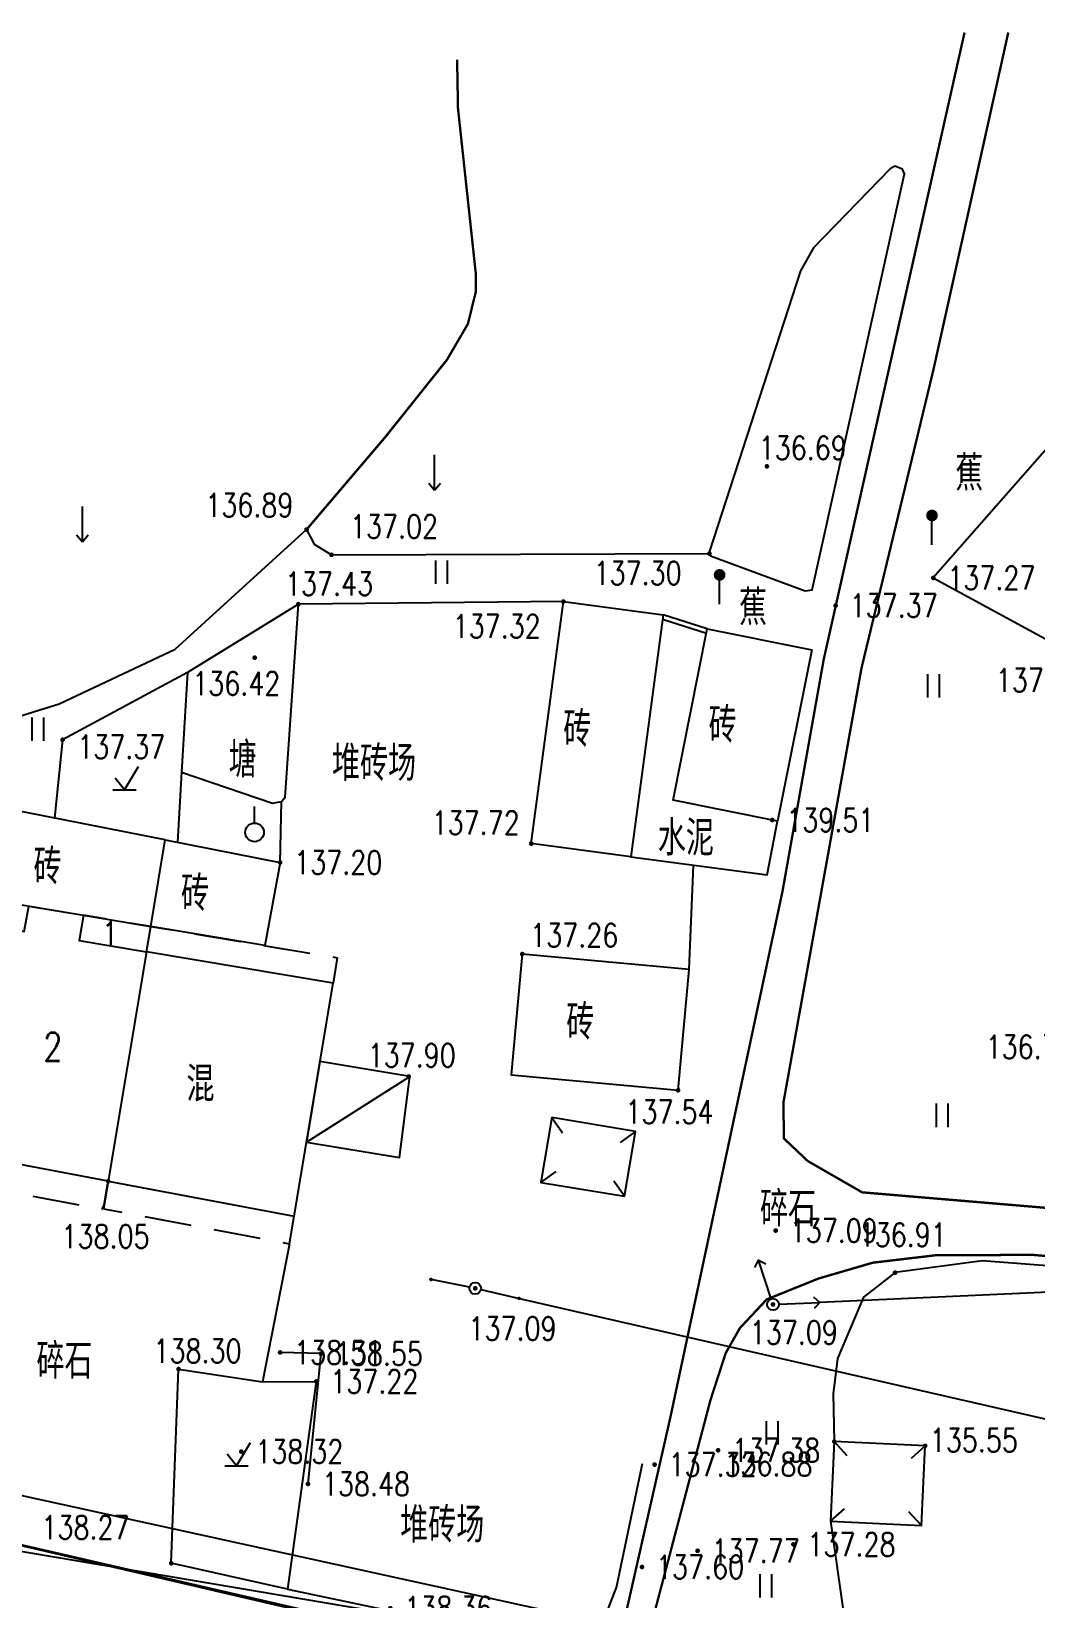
# Model space of a CAD drawing. Extents: x 529262 to 576451, y 2694391 to 2717535.
# Drawn here: x 563957.2 to 564000.2, y 2711435.6 to 2711502.6 of the extents above; entities that cross this region are included whole.
import ezdxf
from ezdxf.enums import TextEntityAlignment as Align
from ezdxf.xclip import XClip

# ---------------------------------------------------------------- set-up
doc = ezdxf.new("R2010")
doc.units = 0
doc.header["$XCLIPFRAME"] = 0
doc.linetypes.add('X2', pattern=[10, 8, -2])
doc.linetypes.add('X5', pattern=[3, 2, -1])
for name, color, linetype in [('DLSS', 4, 'Continuous'), ('DMTZ', 8, 'Continuous'), ('GCD', 8, 'Continuous'), ('GXYZ', 8, 'Continuous'), ('JMD', 8, 'Continuous'), ('PP-COM', 7, 'Continuous'), ('RD-红线', 7, 'Continuous'), ('ZBTZ', 8, 'Continuous'), ('ZJ', 7, 'Continuous')]:
    doc.layers.add(name, color=color, linetype=linetype)
doc.layers.add('SXSS', color=5, linetype='Continuous', lineweight=0)
doc.styles.add('HZ', font='rs.shx', dxfattribs={"width": 0.8, "bigfont": 'hztxt.shx'})
doc.linetypes.add('10421', pattern='A,2,[150,AAA.SHX,S=0.5,R=0,X=0,Y=0.5],1e-11', length=2.00000000001)
doc.linetypes.add('10422', pattern='A,0.75,[150,AAA.SHX,S=0.5,R=0,X=0,Y=0.5],1.5,[177,AAA.SHX,S=1,R=0,X=0,Y=0.4],0.75', length=3)
doc.linetypes.add('1161', pattern='A,0,[149,AAA.SHX,S=0.15,R=0,X=0,Y=0],-1.6', length=1.6)
doc.linetypes.add('445', pattern='A,8,-0.5,[147,AAA.SHX,S=1,R=0,X=0,Y=0],-1.5', length=10)

# ---------------------------------------------------------------- blocks, each defined once
blk = doc.blocks.new('A$C19FD0107')
at = {"layer": 'RD-红线', "color": 8, "linetype": 'Continuous', "flags": 128}
blk.add_lwpolyline([(-6889.092218354344, 17016.05702678207), (-7058.710753187537, 17053.22228999343, 0.09872857968628562), (-7108.764156140387, 17054.09845915018, 0.09872857968628562)], format="xyb", dxfattribs=at)
blk = doc.blocks.new('gc120')
at = {"color": 8}
for p, q in [((0, 0), (0, 3)), ((-0.5, 0.6), (0, 0)), ((0, 0), (0.5, 0.6))]:
    blk.add_line(p, q, dxfattribs=at)
blk = doc.blocks.new('gc121')
at = {"color": 8}
for p, q in [((-0.5, -1), (-0.5, 1)), ((0.5, -1), (0.5, 1))]:
    blk.add_line(p, q, dxfattribs=at)
blk = doc.blocks.new('gc123')
at = {"color": 8}
for p, q in [((0, 0), (1.199999999999999, 2)), ((-1, 0), (1, 0)), ((0, 0), (-0.8, 1))]:
    blk.add_line(p, q, dxfattribs=at)
blk = doc.blocks.new('GC200')
at = {"linetype": 'Continuous', "const_width": 0.2, "flags": 128}
blk.add_lwpolyline([(-0.1, 0, 1), (0.1, 0, 1)], format="xyb", close=True, dxfattribs=at)
blk = doc.blocks.new('gc125')
at = {"color": 8}
blk.add_line((0, 0.8), (0, 2.2), dxfattribs=at)
blk.add_circle((0, 0), 0.8, dxfattribs=at)
blk = doc.blocks.new('gc013c')
at = {"linetype": 'Continuous'}
blk.add_line((0.5, 0), (4, 0), dxfattribs=at)
at = {"linetype": 'Continuous', "const_width": 0.15, "flags": 128}
blk.add_lwpolyline([(3.775, 0, 1), (3.925, 0, 1)], format="xyb", close=True, dxfattribs=at)
blk = doc.blocks.new('gc170')
at = {"color": 8, "linetype": 'Continuous'}
blk.add_circle((0, 0), 0.5, dxfattribs=at)
blk = doc.blocks.new('gc013b')
at = {"linetype": 'Continuous'}
blk.add_line((0.5, 0), (4, 0), dxfattribs=at)
at = {"linetype": 'Continuous', "flags": 128}
blk.add_lwpolyline([(3.5, 0.5), (4, 0), (3.5, -0.5)], dxfattribs=at)
blk = doc.blocks.new('gc165')
at = {"color": 8}
blk.add_line((0, 0), (0, 2), dxfattribs=at)
at = {"color": 8, "const_width": 0.5}
blk.add_lwpolyline([(-0.25, 2.5, 1), (0.25, 2.5, 1)], format="xyb", close=True, dxfattribs=at)

msp = doc.modelspace()

# ---------------------------------------------------------------- linework, layer by layer
at = {"color": 8, "linetype": 'Continuous', "flags": 128}
msp.add_lwpolyline([(563880.5225777603, 2711450.504113548), (564182.4211685818, 2711399.466038509)], dxfattribs=at)
at = {"layer": 'DLSS', "linetype": 'X2', "lineweight": -2, "const_width": 0.1, "flags": 128}
for points in [[(563997.1847663593, 2711502.568038125), (563991.1600752955, 2711475.761389861), (563989.3931243505, 2711465.826417811), (563984.5952527926, 2711443.330880958), (563982.5790913353, 2711434.444156705), (563982.049086591, 2711433.626411246), (563981.6626546883, 2711433.25315462), (563981.058025787, 2711432.905019257), (563979.9994941542, 2711432.587141757)], [(563997.1847663593, 2711502.568038125), (563991.1600752955, 2711475.761389861), (563989.3931243505, 2711465.826417811), (563984.5952527926, 2711443.330880958), (563982.5790913353, 2711434.444156705), (563982.049086591, 2711433.626411246), (563981.6626546883, 2711433.25315462), (563981.058025787, 2711432.905019257), (563979.9994941542, 2711432.587141757)], [(563990.4742680652, 2711454.2982625), (563992.8021257326, 2711452.959616683), (564007.3643494174, 2711451.730784275)], [(563990.4742680652, 2711454.2982625), (563992.8021257326, 2711452.959616683), (564007.3643494174, 2711451.730784275)]]:
    msp.add_lwpolyline(points, dxfattribs=at)
at = {"layer": 'DLSS', "linetype": 'Continuous', "lineweight": -2, "const_width": 0.1, "flags": 128}
for points in [[(563999.056801869, 2711502.568038125), (563995.8476494417, 2711488.118038124), (563992.7762960666, 2711475.387137884), (563989.4319461636, 2711456.784212747), (563989.4580164083, 2711455.260731995), (563990.4742680652, 2711454.2982625)], [(563999.056801869, 2711502.568038125), (563995.8476494417, 2711488.118038124), (563992.7762960666, 2711475.387137884), (563989.4319461636, 2711456.784212747), (563989.4580164083, 2711455.260731995), (563990.4742680652, 2711454.2982625)], [(564007.6323461136, 2711449.632863758), (564000.1106927717, 2711450.283578841), (563995.9646148557, 2711450.269804581), (563993.2524128973, 2711449.94872181), (563990.9327657722, 2711449.270880792), (563988.7201809518, 2711448.378979937), (563987.57060493, 2711447.152763381), (563986.9639296577, 2711446.082485149), (563986.3106494417, 2711444.068038125), (563983.4063583214, 2711433.045957466), (563983.382383283, 2711432.726428839), (563983.332200976, 2711431.877209407)], [(564007.6323461136, 2711449.632863758), (564000.1106927717, 2711450.283578841), (563995.9646148557, 2711450.269804581), (563993.2524128973, 2711449.94872181), (563990.9327657722, 2711449.270880792), (563988.7201809518, 2711448.378979937), (563987.57060493, 2711447.152763381), (563986.9639296577, 2711446.082485149), (563986.3106494417, 2711444.068038125), (563983.4063583214, 2711433.045957466), (563983.382383283, 2711432.726428839), (563983.332200976, 2711431.877209407)]]:
    msp.add_lwpolyline(points, dxfattribs=at)
at = {"layer": 'DLSS', "linetype": 'Continuous', "const_width": 0.1, "flags": 128}
msp.add_lwpolyline([(563979.999494154, 2711432.587141757), (563973.4100921019, 2711433.990814487), (563942.2936498679, 2711441.248418068), (563934.605725744, 2711442.66972342), (563927.7911131121, 2711443.752602447), (563918.6976494417, 2711444.581038124)], dxfattribs=at)
msp.add_lwpolyline([(563979.999494154, 2711432.587141757), (563973.4100921019, 2711433.990814487), (563942.2936498679, 2711441.248418068), (563934.605725744, 2711442.66972342), (563927.7911131121, 2711443.752602447), (563918.6976494417, 2711444.581038124)], dxfattribs=at)
at = {"layer": 'DMTZ', "linetype": '10422', "lineweight": -2, "elevation": 136.89, "flags": 128}
msp.add_lwpolyline([(563952.9376494417, 2711472.188038125), (563955.7787915872, 2711473.020472378), (563958.4476494417, 2711473.848038124), (563963.4030596636, 2711476.192032235), (563969.0276494417, 2711481.308038125)], dxfattribs=at)
msp.add_lwpolyline([(563952.9376494417, 2711472.188038125), (563955.7787915872, 2711473.020472378), (563958.4476494417, 2711473.848038124), (563963.4030596636, 2711476.192032235), (563969.0276494417, 2711481.308038125)], dxfattribs=at)
at = {"layer": 'DMTZ', "linetype": '10421', "lineweight": -2, "flags": 128}
for points in [[(563969.0276494417, 2711481.308038125), (563969.3594652393, 2711480.684588005), (563970.0976494417, 2711480.228038125), (563986.2676494417, 2711480.278038125)], [(563969.0276494417, 2711481.308038125), (563969.3594652393, 2711480.684588005), (563970.0976494417, 2711480.228038125), (563986.2676494417, 2711480.278038125)], [(564007.0096494417, 2711449.337038124), (563997.9411663876, 2711450.022894668), (563994.2136494417, 2711449.524038124), (563992.8605711177, 2711448.473063308), (563991.747640219, 2711445.850526456), (563991.5619543605, 2711444.335113286), (563991.6116494416, 2711442.297038124)], [(564007.0096494417, 2711449.337038124), (563997.9411663876, 2711450.022894668), (563994.2136494417, 2711449.524038124), (563992.8605711177, 2711448.473063308), (563991.747640219, 2711445.850526456), (563991.5619543605, 2711444.335113286), (563991.6116494416, 2711442.297038124)], [(563991.4528595651, 2711438.887880885), (563992.0233251319, 2711434.88569441), (563992.6786494417, 2711433.236038125)], [(563991.4528595651, 2711438.887880885), (563992.0233251319, 2711434.88569441), (563992.6786494417, 2711433.236038125)]]:
    msp.add_lwpolyline(points, dxfattribs=at)
at = {"layer": 'DMTZ', "linetype": '10422', "lineweight": -2, "flags": 128}
msp.add_lwpolyline([(563968.2968508459, 2711450.757452169), (563967.1426494417, 2711444.853038125), (563969.4426494417, 2711444.871038124), (563968.2106494417, 2711435.981038125), (563980.2869776704, 2711433.450436682), (563981.4849526584, 2711433.963618704), (563982.2978619487, 2711436.059108468), (563983.4102626776, 2711441.361985872)], dxfattribs=at)
msp.add_lwpolyline([(563968.2968508459, 2711450.757452169), (563967.1426494417, 2711444.853038125), (563969.4426494417, 2711444.871038124), (563968.2106494417, 2711435.981038125), (563980.2869776704, 2711433.450436682), (563981.4849526584, 2711433.963618704), (563982.2978619487, 2711436.059108468), (563983.4102626776, 2711441.361985872)], dxfattribs=at)
at = {"layer": 'GXYZ', "linetype": 'Continuous', "lineweight": -2}
for p, q in [((564054.9486136067, 2711451.088422088), (563990.9876852767, 2711448.251654162)), ((564054.9486136067, 2711451.088422088), (563990.9876852767, 2711448.251654162)), ((563978.1932983084, 2711448.406090486), (564030.6000005751, 2711436.418985763)), ((563978.1932983084, 2711448.406090486), (564030.6000005751, 2711436.418985763))]:
    msp.add_line(p, q, dxfattribs=at)
at = {"layer": 'JMD', "linetype": 'Continuous'}
msp.add_line((563969.0239535023, 2711455.108284331), (563973.4486494417, 2711457.914038124), dxfattribs=at)
msp.add_line((563969.0239535023, 2711455.108284331), (563973.4486494417, 2711457.914038124), dxfattribs=at)
at = {"layer": 'JMD', "linetype": 'Continuous', "lineweight": -2}
for p, q in [((563979.5176494417, 2711456.158038124), (563979.9830590067, 2711455.507350844)), ((563979.5176494417, 2711456.158038124), (563979.9830590067, 2711455.507350844)), ((563983.1004797383, 2711455.563270194), (563982.449792458, 2711455.097860628)), ((563983.1004797383, 2711455.563270194), (563982.449792458, 2711455.097860628)), ((563979.0576494418, 2711453.387038125), (563979.7083367221, 2711453.85244769)), ((563979.0576494418, 2711453.387038125), (563979.7083367221, 2711453.85244769)), ((563982.6404797384, 2711452.792270194), (563982.1750701733, 2711453.442957474)), ((563982.6404797384, 2711452.792270194), (563982.1750701733, 2711453.442957474)), ((563991.6116494416, 2711442.297038124), (563992.1504025927, 2711441.705645664)), ((563991.6116494416, 2711442.297038124), (563992.1504025927, 2711441.705645664)), ((563995.4976494417, 2711442.116038125), (563994.9062569814, 2711441.577284974)), ((563995.4976494417, 2711442.116038125), (563994.9062569814, 2711441.577284974)), ((563991.4528595651, 2711438.887880885), (563992.0442520254, 2711439.426634036)), ((563991.4528595651, 2711438.887880885), (563992.0442520254, 2711439.426634036)), ((563995.3388595652, 2711438.706880885), (563994.8001064141, 2711439.298273345)), ((563995.3388595652, 2711438.706880885), (563994.8001064141, 2711439.298273345))]:
    msp.add_line(p, q, dxfattribs=at)
at = {"layer": 'JMD', "linetype": '445', "lineweight": -2, "flags": 128}
for points in [[(564004.9701357094, 2711485.734447183), (564000.8276494417, 2711484.908038124), (563995.8476494417, 2711479.238038125), (564000.9576494417, 2711476.458038125)], [(564004.9701357094, 2711485.734447183), (564000.8276494417, 2711484.908038124), (563995.8476494417, 2711479.238038125), (564000.9576494417, 2711476.458038125)], [(563985.4037231292, 2711462.490889917), (563985.5844017628, 2711466.952395646)], [(563985.4037231292, 2711462.490889917), (563985.5844017628, 2711466.952395646)]]:
    msp.add_lwpolyline(points, dxfattribs=at)
at = {"layer": 'JMD', "linetype": 'Continuous', "lineweight": -2, "flags": 128}
for points in [[(563978.6406494417, 2711467.876038125), (563980.0176494417, 2711478.228038125), (563984.2826844909, 2711477.660712655), (563982.9056844913, 2711467.308712655)], [(563978.6406494417, 2711467.876038125), (563980.0176494417, 2711478.228038125), (563984.2826844909, 2711477.660712655), (563982.9056844913, 2711467.308712655)], [(563962.9778272534, 2711468.034849458), (563967.8976494417, 2711467.068038125), (563967.2399617372, 2711463.513392674), (563962.3587611081, 2711464.329129483)], [(563962.9778272534, 2711468.034849458), (563967.8976494417, 2711467.068038125), (563967.2399617372, 2711463.513392674), (563962.3587611081, 2711464.329129483)], [(563960.539556305, 2711453.43939883), (563952.6958342517, 2711454.916782526), (563954.5153132074, 2711464.576755925), (563956.9466153214, 2711464.118814392), (563957.150179631, 2711465.199577546), (563959.4785205527, 2711464.810469714), (563959.2972051732, 2711463.725515921), (563962.1780935585, 2711463.244067426)], [(563960.539556305, 2711453.43939883), (563952.6958342517, 2711454.916782526), (563954.5153132074, 2711464.576755925), (563956.9466153214, 2711464.118814392), (563957.150179631, 2711465.199577546), (563959.4785205527, 2711464.810469714), (563959.2972051732, 2711463.725515921), (563962.1780935585, 2711463.244067426)], [(563960.539556305, 2711453.43939883), (563968.4946494417, 2711451.941038125), (563970.1606494416, 2711461.910038125), (563962.1780935585, 2711463.244067426)], [(563960.539556305, 2711453.43939883), (563968.4946494417, 2711451.941038125), (563970.1606494416, 2711461.910038125), (563962.1780935585, 2711463.244067426)]]:
    msp.add_lwpolyline(points, close=True, dxfattribs=at)
at = {"layer": 'JMD', "linetype": 'Continuous', "lineweight": -2, "elevation": 137.38, "flags": 128}
for points in [[(563986.1383514609, 2711476.86066512), (563984.2559009502, 2711477.459359559)], [(563986.1383514609, 2711476.86066512), (563984.2559009502, 2711477.459359559)], [(563986.1776494418, 2711477.058038125), (563984.2826844909, 2711477.660712655)], [(563986.1776494418, 2711477.058038125), (563984.2826844909, 2711477.660712655)]]:
    msp.add_lwpolyline(points, dxfattribs=at)
at = {"layer": 'JMD', "linetype": 'Continuous', "lineweight": -2, "flags": 128}
for points, elevation in [([(563986.1776494418, 2711477.058038125), (563990.6476494417, 2711476.168038125), (563989.1879971717, 2711468.836975601), (563984.7179971717, 2711469.726975601)], 137.38), ([(563986.1776494418, 2711477.058038125), (563990.6476494417, 2711476.168038125), (563989.1879971717, 2711468.836975601), (563984.7179971717, 2711469.726975601)], 137.38), ([(563955.2776494417, 2711469.548038125), (563954.7094501884, 2711465.607467529), (563962.3587611081, 2711464.329129483), (563962.9778272534, 2711468.034849458)], 137.99), ([(563955.2776494417, 2711469.548038125), (563954.7094501884, 2711465.607467529), (563962.3587611081, 2711464.329129483), (563962.9778272534, 2711468.034849458)], 137.99), ([(563978.2596494417, 2711463.152038124), (563977.7815757542, 2711457.986186332), (563984.9256494417, 2711457.325038125), (563985.4037231292, 2711462.490889917)], 137.255), ([(563978.2596494417, 2711463.152038124), (563977.7815757542, 2711457.986186332), (563984.9256494417, 2711457.325038125), (563985.4037231292, 2711462.490889917)], 137.255), ([(563979.5176494417, 2711456.158038124), (563979.0576494418, 2711453.387038125), (563982.6404797384, 2711452.792270194), (563983.1004797383, 2711455.563270194)], 137.123), ([(563979.5176494417, 2711456.158038124), (563979.0576494418, 2711453.387038125), (563982.6404797384, 2711452.792270194), (563983.1004797383, 2711455.563270194)], 137.123), ([(563995.4976494417, 2711442.116038125), (563991.6116494416, 2711442.297038124), (563991.4528595651, 2711438.887880885), (563995.3388595652, 2711438.706880885)], 135.55), ([(563995.4976494417, 2711442.116038125), (563991.6116494416, 2711442.297038124), (563991.4528595651, 2711438.887880885), (563995.3388595652, 2711438.706880885)], 135.55)]:
    msp.add_lwpolyline(points, close=True, dxfattribs=dict(at, elevation=elevation))
at = {"layer": 'JMD', "linetype": '445', "lineweight": -2, "elevation": 137.27, "flags": 128}
msp.add_lwpolyline([(563963.9276494418, 2711475.198038124), (563958.5876494417, 2711472.318038125), (563958.2413707835, 2711468.965626957)], dxfattribs=at)
msp.add_lwpolyline([(563963.9276494418, 2711475.198038124), (563958.5876494417, 2711472.318038125), (563958.2413707835, 2711468.965626957)], dxfattribs=at)
at = {"layer": 'JMD', "linetype": 'X5', "lineweight": -2, "flags": 128}
for points in [[(563962.1780935585, 2711463.244067426), (563962.3587611081, 2711464.329129483), (563959.4785205527, 2711464.810469714)], [(563962.1780935585, 2711463.244067426), (563962.3587611081, 2711464.329129483), (563959.4785205527, 2711464.810469714)], [(563962.1774457286, 2711463.24417569), (563962.1774457286, 2711463.24417569), (563962.3587611081, 2711464.329129483), (563970.3419648212, 2711462.994991918), (563970.1606494416, 2711461.910038125)], [(563962.1774457286, 2711463.24417569), (563962.1774457286, 2711463.24417569), (563962.3587611081, 2711464.329129483), (563970.3419648212, 2711462.994991918), (563970.1606494416, 2711461.910038125)], [(563952.6958342517, 2711454.916782526), (563952.6958342517, 2711454.916782526), (563952.5286959995, 2711454.02941251), (563952.6311815099, 2711453.736039359), (563952.9032886445, 2711453.6217102), (563960.0729728359, 2711452.284761718), (563960.2745210122, 2711452.236352735), (563960.3711118194, 2711452.431461808), (563960.539556305, 2711453.43939883)], [(563952.6958342517, 2711454.916782526), (563952.6958342517, 2711454.916782526), (563952.5286959995, 2711454.02941251), (563952.6311815099, 2711453.736039359), (563952.9032886445, 2711453.6217102), (563960.0729728359, 2711452.284761718), (563960.2745210122, 2711452.236352735), (563960.3711118194, 2711452.431461808), (563960.539556305, 2711453.43939883)], [(563960.539556305, 2711453.43939883), (563960.539556305, 2711453.43939883), (563960.3417577093, 2711452.255812874), (563968.2968508459, 2711450.757452169), (563968.4946494417, 2711451.941038125)], [(563960.539556305, 2711453.43939883), (563960.539556305, 2711453.43939883), (563960.3417577093, 2711452.255812874), (563968.2968508459, 2711450.757452169), (563968.4946494417, 2711451.941038125)]]:
    msp.add_lwpolyline(points, dxfattribs=at)
at = {"layer": 'JMD', "linetype": 'Continuous', "flags": 128}
msp.add_lwpolyline([(563969.0239535023, 2711455.108284331), (563973.0046494417, 2711454.443038125), (563973.4486494417, 2711457.914038124), (563969.6003234229, 2711458.557162926)], close=True, dxfattribs=at)
msp.add_lwpolyline([(563969.0239535023, 2711455.108284331), (563973.0046494417, 2711454.443038125), (563973.4486494417, 2711457.914038124), (563969.6003234229, 2711458.557162926)], close=True, dxfattribs=at)
at = {"layer": 'PP-COM', "elevation": 138.16}
msp.add_lwpolyline([(564096.5782584572, 2711407.37807142), (564074.4132322384, 2711412.381681297), (564057.1497981584, 2711416.152603843), (563989.6918440604, 2711430.522479873), (563977.3644668594, 2711433.148454593), (563949.4295930153, 2711439.584029634), (563937.4470821716, 2711442.14442751), (563922.5602866516, 2711444.229142896), (563911.2987560937, 2711444.621876618), (563898.2726494417, 2711444.579038125)], dxfattribs=at)
at = {"layer": 'SXSS', "color": 8, "linetype": '10422', "lineweight": -2, "flags": 128}
msp.add_lwpolyline([(563994.2076494417, 2711496.848038124), (563993.999119004, 2711496.739858118), (563990.7176494417, 2711493.358038125), (563990.158246848, 2711492.371000634), (563986.2644228475, 2711480.379224795), (563986.2676494417, 2711480.278038125), (563986.3170047151, 2711480.190890415), (563990.3693052485, 2711478.685825403), (563990.6576494417, 2711478.728038125), (563994.618099718, 2711496.522494414), (563994.5288946294, 2711496.718658888)], close=True, dxfattribs=at)
msp.add_lwpolyline([(563994.2076494417, 2711496.848038124), (563993.999119004, 2711496.739858118), (563990.7176494417, 2711493.358038125), (563990.158246848, 2711492.371000634), (563986.2644228475, 2711480.379224795), (563986.2676494417, 2711480.278038125), (563986.3170047151, 2711480.190890415), (563990.3693052485, 2711478.685825403), (563990.6576494417, 2711478.728038125), (563994.618099718, 2711496.522494414), (563994.5288946294, 2711496.718658888)], close=True, dxfattribs=at)
at = {"layer": 'SXSS', "color": 8, "linetype": '10421', "lineweight": -2, "flags": 128}
msp.add_lwpolyline([(563968.6776494418, 2711478.118038124), (563963.9276494418, 2711475.198038124), (563963.6776494418, 2711470.928038124), (563967.575367979, 2711469.602831902), (563967.9576494417, 2711469.678038124), (563968.1162023102, 2711469.866201777)], close=True, dxfattribs=at)
msp.add_lwpolyline([(563968.6776494418, 2711478.118038124), (563963.9276494418, 2711475.198038124), (563963.6776494418, 2711470.928038124), (563967.575367979, 2711469.602831902), (563967.9576494417, 2711469.678038124), (563968.1162023102, 2711469.866201777)], close=True, dxfattribs=at)
at = {"layer": 'ZBTZ', "linetype": 'Continuous', "lineweight": -2, "const_width": 0.1, "flags": 128}
msp.add_lwpolyline([(563975.4707183825, 2711501.406260064), (563975.5076494417, 2711499.328038124), (563976.2676494417, 2711492.278038125), (563976.2702320035, 2711491.476988957), (563975.9344987447, 2711490.108967674), (563975.0311420459, 2711488.560461748), (563972.3576494417, 2711485.218038124), (563969.0276494417, 2711481.308038125)], dxfattribs=at)
msp.add_lwpolyline([(563975.4707183825, 2711501.406260064), (563975.5076494417, 2711499.328038124), (563976.2676494417, 2711492.278038125), (563976.2702320035, 2711491.476988957), (563975.9344987447, 2711490.108967674), (563975.0311420459, 2711488.560461748), (563972.3576494417, 2711485.218038124), (563969.0276494417, 2711481.308038125)], dxfattribs=at)
at = {"layer": 'ZBTZ', "linetype": '1161', "lineweight": -2, "flags": 128}
for points in [[(563980.0176494417, 2711478.228038125), (563968.7276494418, 2711478.118038124)], [(563980.0176494417, 2711478.228038125), (563968.7276494418, 2711478.118038124)], [(563982.9056844913, 2711467.308712655), (563988.7326377749, 2711466.533624298), (563989.1879971717, 2711468.836975601)], [(563982.9056844913, 2711467.308712655), (563988.7326377749, 2711466.533624298), (563989.1879971717, 2711468.836975601)]]:
    msp.add_lwpolyline(points, dxfattribs=at)
for points, elevation in [([(563963.6776494418, 2711470.928038124), (563963.5004855068, 2711467.93214007)], 137.29), ([(563963.6776494418, 2711470.928038124), (563963.5004855068, 2711467.93214007)], 137.29), ([(563967.8976494417, 2711467.068038125), (563967.9576494417, 2711469.678038124)], 137.2), ([(563967.8976494417, 2711467.068038125), (563967.9576494417, 2711469.678038124)], 137.2), ([(563968.2106494417, 2711435.981038125), (563963.2356494417, 2711437.095038124), (563963.5496494417, 2711445.397038125), (563967.1426494417, 2711444.853038125)], 138.266), ([(563968.2106494417, 2711435.981038125), (563963.2356494417, 2711437.095038124), (563963.5496494417, 2711445.397038125), (563967.1426494417, 2711444.853038125)], 138.266)]:
    msp.add_lwpolyline(points, dxfattribs=dict(at, elevation=elevation))
at = {"layer": 'ZBTZ', "linetype": '1161', "flags": 128}
msp.add_lwpolyline([(563969.093, 2711440.489), (563969.647, 2711446.063), (563967.904, 2711446.114)], dxfattribs=at)

# ---------------------------------------------------------------- block references
at = {"layer": 'GCD', "linetype": 'Continuous', "lineweight": -2}
ref = msp.add_blockref('GC200', (563988.7256446112, 2711484.012360728, 136.69), dxfattribs=dict(at, xscale=0.5, yscale=0.5, zscale=0.5))
ref.add_attrib('height', '136.69', dxfattribs={"linetype": 'Continuous', "height": 1, "style": 'HZ', "width": 0.8}).set_placement((563988.3759846743, 2711484.798855658, 136.69), align=Align.MIDDLE_LEFT)
ref = msp.add_blockref('GC200', (563988.7256446112, 2711484.012360728, 136.69), dxfattribs=dict(at, xscale=0.5, yscale=0.5, zscale=0.5))
ref.add_attrib('height', '136.69', dxfattribs={"linetype": 'Continuous', "lineweight": -2, "height": 1, "style": 'HZ', "width": 0.8}).set_placement((563988.3759846743, 2711484.798855658, 136.69), align=Align.MIDDLE_LEFT)
ref = msp.add_blockref('GC200', (563969.0276494417, 2711481.308038125, 136.89), dxfattribs=dict(at, xscale=0.5, yscale=0.5, zscale=0.5))
ref.add_attrib('height', '136.89', dxfattribs={"linetype": 'Continuous', "height": 1, "style": 'HZ', "width": 0.8}).set_placement((563964.6930500576, 2711482.354339745, 136.89), align=Align.MIDDLE_LEFT)
ref = msp.add_blockref('GC200', (563969.0276494417, 2711481.308038125, 136.89), dxfattribs=dict(at, xscale=0.5, yscale=0.5, zscale=0.5))
ref.add_attrib('height', '136.89', dxfattribs={"linetype": 'Continuous', "lineweight": -2, "height": 1, "style": 'HZ', "width": 0.8}).set_placement((563964.6930500576, 2711482.354339745, 136.89), align=Align.MIDDLE_LEFT)
ref = msp.add_blockref('GC200', (563970.0976494417, 2711480.228038125, 137.02), dxfattribs=dict(at, xscale=0.5, yscale=0.5, zscale=0.5))
ref.add_attrib('height', '137.02', dxfattribs={"linetype": 'Continuous', "height": 1, "style": 'HZ', "width": 0.8}).set_placement((563970.885790843, 2711481.440105345, 137.02), align=Align.MIDDLE_LEFT)
ref = msp.add_blockref('GC200', (563970.0976494417, 2711480.228038125, 137.02), dxfattribs=dict(at, xscale=0.5, yscale=0.5, zscale=0.5))
ref.add_attrib('height', '137.02', dxfattribs={"linetype": 'Continuous', "lineweight": -2, "height": 1, "style": 'HZ', "width": 0.8}).set_placement((563970.885790843, 2711481.440105345, 137.02), align=Align.MIDDLE_LEFT)
ref = msp.add_blockref('GC200', (563986.2676494417, 2711480.278038125, 137.3), dxfattribs=dict(at, xscale=0.5, yscale=0.5, zscale=0.5))
ref.add_attrib('height', '137.30', dxfattribs={"linetype": 'Continuous', "height": 1, "style": 'HZ', "width": 0.8}).set_placement((563981.3090333174, 2711479.447222811, 137.3), align=Align.MIDDLE_LEFT)
ref = msp.add_blockref('GC200', (563986.2676494417, 2711480.278038125, 137.3), dxfattribs=dict(at, xscale=0.5, yscale=0.5, zscale=0.5))
ref.add_attrib('height', '137.30', dxfattribs={"linetype": 'Continuous', "lineweight": -2, "height": 1, "style": 'HZ', "width": 0.8}).set_placement((563981.3090333174, 2711479.447222811, 137.3), align=Align.MIDDLE_LEFT)
ref = msp.add_blockref('GC200', (563968.6776494418, 2711478.118038124, 137.43), dxfattribs=dict(at, xscale=0.5, yscale=0.5, zscale=0.5))
ref.add_attrib('height', '137.43', dxfattribs={"linetype": 'Continuous', "height": 1, "style": 'HZ', "width": 0.8}).set_placement((563968.1038700149, 2711478.99011645, 137.43), align=Align.MIDDLE_LEFT)
ref = msp.add_blockref('GC200', (563968.6776494418, 2711478.118038124, 137.43), dxfattribs=dict(at, xscale=0.5, yscale=0.5, zscale=0.5))
ref.add_attrib('height', '137.43', dxfattribs={"linetype": 'Continuous', "lineweight": -2, "height": 1, "style": 'HZ', "width": 0.8}).set_placement((563968.1038700149, 2711478.99011645, 137.43), align=Align.MIDDLE_LEFT)
ref = msp.add_blockref('GC200', (563995.8476494417, 2711479.238038125, 137.27), dxfattribs=dict(at, xscale=0.5, yscale=0.5, zscale=0.5))
ref.add_attrib('height', '137.27', dxfattribs={"linetype": 'Continuous', "height": 1, "style": 'HZ', "width": 0.8}).set_placement((563996.4476494417, 2711479.238038125, 137.27), align=Align.MIDDLE_LEFT)
ref = msp.add_blockref('GC200', (563995.8476494417, 2711479.238038125, 137.27), dxfattribs=dict(at, xscale=0.5, yscale=0.5, zscale=0.5))
ref.add_attrib('height', '137.27', dxfattribs={"linetype": 'Continuous', "lineweight": -2, "height": 1, "style": 'HZ', "width": 0.8}).set_placement((563996.4476494417, 2711479.238038125, 137.27), align=Align.MIDDLE_LEFT)
ref = msp.add_blockref('GC200', (563991.66748214, 2711478.056777539, 137.37), dxfattribs=dict(at, xscale=0.5, yscale=0.5, zscale=0.5))
ref.add_attrib('height', '137.37', dxfattribs={"linetype": 'Continuous', "height": 1, "style": 'HZ', "width": 0.8}).set_placement((563992.26748214, 2711478.056777539, 137.37), align=Align.MIDDLE_LEFT)
ref = msp.add_blockref('GC200', (563991.66748214, 2711478.056777539, 137.37), dxfattribs=dict(at, xscale=0.5, yscale=0.5, zscale=0.5))
ref.add_attrib('height', '137.37', dxfattribs={"linetype": 'Continuous', "lineweight": -2, "height": 1, "style": 'HZ', "width": 0.8}).set_placement((563992.26748214, 2711478.056777539, 137.37), align=Align.MIDDLE_LEFT)
ref = msp.add_blockref('GC200', (563980.0176494417, 2711478.228038125, 137.32), dxfattribs=dict(at, xscale=0.5, yscale=0.5, zscale=0.5))
ref.add_attrib('height', '137.32', dxfattribs={"linetype": 'Continuous', "height": 1, "style": 'HZ', "width": 0.8}).set_placement((563975.2793186253, 2711477.169801052, 137.32), align=Align.MIDDLE_LEFT)
ref = msp.add_blockref('GC200', (563980.0176494417, 2711478.228038125, 137.32), dxfattribs=dict(at, xscale=0.5, yscale=0.5, zscale=0.5))
ref.add_attrib('height', '137.32', dxfattribs={"linetype": 'Continuous', "lineweight": -2, "height": 1, "style": 'HZ', "width": 0.8}).set_placement((563975.2793186253, 2711477.169801052, 137.32), align=Align.MIDDLE_LEFT)
at = {"layer": 'GCD', "linetype": 'Continuous'}
ref = msp.add_blockref('GC200', (564000.9576494417, 2711476.458038125, 137.25), dxfattribs=dict(at, xscale=0.5, yscale=0.5, zscale=0.5))
ref.add_attrib('height', '137.25', dxfattribs={"linetype": 'Continuous', "height": 1, "style": 'HZ', "width": 0.8}).set_placement((563998.5221863188, 2711474.860097782, 137.25), align=Align.MIDDLE_LEFT)
ref = msp.add_blockref('GC200', (564000.9576494417, 2711476.458038125, 137.25), dxfattribs=dict(at, xscale=0.5, yscale=0.5, zscale=0.5))
ref.add_attrib('height', '137.25', dxfattribs={"linetype": 'Continuous', "height": 1, "style": 'HZ', "width": 0.8}).set_placement((563998.5221863188, 2711474.860097782, 137.25), align=Align.MIDDLE_LEFT)
at = {"layer": 'GCD', "linetype": 'Continuous', "lineweight": -2}
ref = msp.add_blockref('GC200', (563966.8076494418, 2711475.828038124, 136.42), dxfattribs=dict(at, xscale=0.5, yscale=0.5, zscale=0.5))
ref.add_attrib('height', '136.42', dxfattribs={"linetype": 'Continuous', "height": 1, "style": 'HZ', "width": 0.8}).set_placement((563964.1338412608, 2711474.72657957, 136.42), align=Align.MIDDLE_LEFT)
ref = msp.add_blockref('GC200', (563966.8076494418, 2711475.828038124, 136.42), dxfattribs=dict(at, xscale=0.5, yscale=0.5, zscale=0.5))
ref.add_attrib('height', '136.42', dxfattribs={"linetype": 'Continuous', "lineweight": -2, "height": 1, "style": 'HZ', "width": 0.8}).set_placement((563964.1338412608, 2711474.72657957, 136.42), align=Align.MIDDLE_LEFT)
ref = msp.add_blockref('GC200', (563958.5876494417, 2711472.318038125, 137.37), dxfattribs=dict(at, xscale=0.5, yscale=0.5, zscale=0.5))
ref.add_attrib('height', '137.37', dxfattribs={"linetype": 'Continuous', "height": 1, "style": 'HZ', "width": 0.8}).set_placement((563959.214113494, 2711472.014068485, 137.37), align=Align.MIDDLE_LEFT)
ref = msp.add_blockref('GC200', (563958.5876494417, 2711472.318038125, 137.37), dxfattribs=dict(at, xscale=0.5, yscale=0.5, zscale=0.5))
ref.add_attrib('height', '137.37', dxfattribs={"linetype": 'Continuous', "lineweight": -2, "height": 1, "style": 'HZ', "width": 0.8}).set_placement((563959.214113494, 2711472.014068485, 137.37), align=Align.MIDDLE_LEFT)
ref = msp.add_blockref('GC200', (563978.6406494417, 2711467.876038125, 137.716), dxfattribs=dict(at, xscale=0.5, yscale=0.5, zscale=0.5))
ref.add_attrib('height', '137.72', dxfattribs={"linetype": 'Continuous', "height": 1, "style": 'HZ', "width": 0.8}).set_placement((563974.3781244799, 2711468.769934673, 137.716), align=Align.MIDDLE_LEFT)
ref = msp.add_blockref('GC200', (563978.6406494417, 2711467.876038125, 137.716), dxfattribs=dict(at, xscale=0.5, yscale=0.5, zscale=0.5))
ref.add_attrib('height', '137.72', dxfattribs={"linetype": 'Continuous', "lineweight": -2, "height": 1, "style": 'HZ', "width": 0.8}).set_placement((563974.3781244799, 2711468.769934673, 137.716), align=Align.MIDDLE_LEFT)
ref = msp.add_blockref('GC200', (563988.9566494417, 2711468.883038125, 139.506), dxfattribs=dict(at, xscale=0.5, yscale=0.5, zscale=0.5))
ref.add_attrib('height', '139.51', dxfattribs={"linetype": 'Continuous', "height": 1, "style": 'HZ', "width": 0.8}).set_placement((563989.5566494417, 2711468.883038125, 139.506), align=Align.MIDDLE_LEFT)
ref = msp.add_blockref('GC200', (563988.9566494417, 2711468.883038125, 139.506), dxfattribs=dict(at, xscale=0.5, yscale=0.5, zscale=0.5))
ref.add_attrib('height', '139.51', dxfattribs={"linetype": 'Continuous', "lineweight": -2, "height": 1, "style": 'HZ', "width": 0.8}).set_placement((563989.5566494417, 2711468.883038125, 139.506), align=Align.MIDDLE_LEFT)
ref = msp.add_blockref('GC200', (563967.8976494417, 2711467.068038125, 137.2), dxfattribs=dict(at, xscale=0.5, yscale=0.5, zscale=0.5))
ref.add_attrib('height', '137.20', dxfattribs={"linetype": 'Continuous', "height": 1, "style": 'HZ', "width": 0.8}).set_placement((563968.4976494417, 2711467.068038125, 137.2), align=Align.MIDDLE_LEFT)
ref = msp.add_blockref('GC200', (563967.8976494417, 2711467.068038125, 137.2), dxfattribs=dict(at, xscale=0.5, yscale=0.5, zscale=0.5))
ref.add_attrib('height', '137.20', dxfattribs={"linetype": 'Continuous', "lineweight": -2, "height": 1, "style": 'HZ', "width": 0.8}).set_placement((563968.4976494417, 2711467.068038125, 137.2), align=Align.MIDDLE_LEFT)
ref = msp.add_blockref('GC200', (563978.2596494417, 2711463.152038124, 137.255), dxfattribs=dict(at, xscale=0.5, yscale=0.5, zscale=0.5))
ref.add_attrib('height', '137.26', dxfattribs={"linetype": 'Continuous', "height": 1, "style": 'HZ', "width": 0.8}).set_placement((563978.5969899382, 2711463.954752801, 137.255), align=Align.MIDDLE_LEFT)
ref = msp.add_blockref('GC200', (563978.2596494417, 2711463.152038124, 137.255), dxfattribs=dict(at, xscale=0.5, yscale=0.5, zscale=0.5))
ref.add_attrib('height', '137.26', dxfattribs={"linetype": 'Continuous', "lineweight": -2, "height": 1, "style": 'HZ', "width": 0.8}).set_placement((563978.5969899382, 2711463.954752801, 137.255), align=Align.MIDDLE_LEFT)
ref = msp.add_blockref('GC200', (563973.3986494417, 2711457.914038124, 137.899), dxfattribs=dict(at, xscale=0.5, yscale=0.5, zscale=0.5))
ref.add_attrib('height', '137.90', dxfattribs={"linetype": 'Continuous', "height": 1, "style": 'HZ', "width": 0.8}).set_placement((563971.6423153226, 2711458.818713688, 137.899), align=Align.MIDDLE_LEFT)
ref = msp.add_blockref('GC200', (563973.3986494417, 2711457.914038124, 137.899), dxfattribs=dict(at, xscale=0.5, yscale=0.5, zscale=0.5))
ref.add_attrib('height', '137.90', dxfattribs={"linetype": 'Continuous', "lineweight": -2, "height": 1, "style": 'HZ', "width": 0.8}).set_placement((563971.6423153226, 2711458.818713688, 137.899), align=Align.MIDDLE_LEFT)
ref = msp.add_blockref('GC200', (564003.014340148, 2711459.422175793, 136.752), dxfattribs=dict(at, xscale=0.5, yscale=0.5, zscale=0.5))
ref.add_attrib('height', '136.75', dxfattribs={"linetype": 'Continuous', "height": 1, "style": 'HZ', "width": 0.8}).set_placement((563998.0865303626, 2711459.176814976, 136.752), align=Align.MIDDLE_LEFT)
ref = msp.add_blockref('GC200', (564003.014340148, 2711459.422175793, 136.752), dxfattribs=dict(at, xscale=0.5, yscale=0.5, zscale=0.5))
ref.add_attrib('height', '136.75', dxfattribs={"linetype": 'Continuous', "lineweight": -2, "height": 1, "style": 'HZ', "width": 0.8}).set_placement((563998.0865303626, 2711459.176814976, 136.752), align=Align.MIDDLE_LEFT)
ref = msp.add_blockref('GC200', (563984.9256494417, 2711457.325038125, 137.544), dxfattribs=dict(at, xscale=0.5, yscale=0.5, zscale=0.5))
ref.add_attrib('height', '137.54', dxfattribs={"linetype": 'Continuous', "height": 1, "style": 'HZ', "width": 0.8}).set_placement((563982.6723359041, 2711456.403913843, 137.544), align=Align.MIDDLE_LEFT)
ref = msp.add_blockref('GC200', (563984.9256494417, 2711457.325038125, 137.544), dxfattribs=dict(at, xscale=0.5, yscale=0.5, zscale=0.5))
ref.add_attrib('height', '137.54', dxfattribs={"linetype": 'Continuous', "lineweight": -2, "height": 1, "style": 'HZ', "width": 0.8}).set_placement((563982.6723359041, 2711456.403913843, 137.544), align=Align.MIDDLE_LEFT)
ref = msp.add_blockref('GC200', (563960.539556305, 2711453.43939883, 138.05), dxfattribs=dict(at, xscale=0.5, yscale=0.5, zscale=0.5))
ref.add_attrib('height', '138.05', dxfattribs={"linetype": 'Continuous', "height": 1, "style": 'HZ', "width": 0.8}).set_placement((563958.5402134941, 2711451.076133315, 138.05), align=Align.MIDDLE_LEFT)
ref = msp.add_blockref('GC200', (563960.539556305, 2711453.43939883, 138.05), dxfattribs=dict(at, xscale=0.5, yscale=0.5, zscale=0.5))
ref.add_attrib('height', '138.05', dxfattribs={"linetype": 'Continuous', "lineweight": -2, "height": 1, "style": 'HZ', "width": 0.8}).set_placement((563958.5402134941, 2711451.076133315, 138.05), align=Align.MIDDLE_LEFT)
at = {"layer": 'GCD', "linetype": 'Continuous'}
ref = msp.add_blockref('GC200', (563989.1036371706, 2711451.322602801, 137.094), dxfattribs=dict(at, xscale=0.5, yscale=0.5, zscale=0.5))
ref.add_attrib('height', '137.09', dxfattribs={"linetype": 'Continuous', "height": 1, "style": 'HZ', "width": 0.8}).set_placement((563989.7036371706, 2711451.322602801, 137.094), align=Align.MIDDLE_LEFT)
at = {"layer": 'GCD', "linetype": 'Continuous', "lineweight": -2}
ref = msp.add_blockref('GC200', (563994.2136494417, 2711449.524038124, 136.912), dxfattribs=dict(at, xscale=0.5, yscale=0.5, zscale=0.5))
ref.add_attrib('height', '136.91', dxfattribs={"linetype": 'Continuous', "height": 1, "style": 'HZ', "width": 0.8}).set_placement((563992.6564057802, 2711451.14367588, 136.912), align=Align.MIDDLE_LEFT)
ref = msp.add_blockref('GC200', (563994.2136494417, 2711449.524038124, 136.912), dxfattribs=dict(at, xscale=0.5, yscale=0.5, zscale=0.5))
ref.add_attrib('height', '136.91', dxfattribs={"linetype": 'Continuous', "lineweight": -2, "height": 1, "style": 'HZ', "width": 0.8}).set_placement((563992.6564057802, 2711451.14367588, 136.912), align=Align.MIDDLE_LEFT)
ref = msp.add_blockref('GC200', (563976.2436494417, 2711448.852038125, 137.092), dxfattribs=dict(at, xscale=0.5, yscale=0.5, zscale=0.5))
ref.add_attrib('height', '137.09', dxfattribs={"linetype": 'Continuous', "height": 1, "style": 'HZ', "width": 0.8}).set_placement((563975.9564095009, 2711447.133939024, 137.092), align=Align.MIDDLE_LEFT)
ref = msp.add_blockref('GC200', (563976.2436494417, 2711448.852038125, 137.092), dxfattribs=dict(at, xscale=0.5, yscale=0.5, zscale=0.5))
ref.add_attrib('height', '137.09', dxfattribs={"linetype": 'Continuous', "lineweight": -2, "height": 1, "style": 'HZ', "width": 0.8}).set_placement((563975.9564095009, 2711447.133939024, 137.092), align=Align.MIDDLE_LEFT)
ref = msp.add_blockref('GC200', (563988.9896494417, 2711448.163038125, 137.087), dxfattribs=dict(at, xscale=0.5, yscale=0.5, zscale=0.5))
ref.add_attrib('height', '137.09', dxfattribs={"linetype": 'Continuous', "height": 1, "style": 'HZ', "width": 0.8}).set_placement((563987.9947371631, 2711446.964626593, 137.087), align=Align.MIDDLE_LEFT)
ref = msp.add_blockref('GC200', (563988.9896494417, 2711448.163038125, 137.087), dxfattribs=dict(at, xscale=0.5, yscale=0.5, zscale=0.5))
ref.add_attrib('height', '137.09', dxfattribs={"linetype": 'Continuous', "lineweight": -2, "height": 1, "style": 'HZ', "width": 0.8}).set_placement((563987.9947371631, 2711446.964626593, 137.087), align=Align.MIDDLE_LEFT)
ref = msp.add_blockref('GC200', (563963.5496494417, 2711445.397038125, 138.304), dxfattribs=dict(at, xscale=0.5, yscale=0.5, zscale=0.5))
ref.add_attrib('height', '138.30', dxfattribs={"linetype": 'Continuous', "height": 1, "style": 'HZ', "width": 0.8}).set_placement((563962.4754625378, 2711446.171961966, 138.304), align=Align.MIDDLE_LEFT)
ref = msp.add_blockref('GC200', (563963.5496494417, 2711445.397038125, 138.304), dxfattribs=dict(at, xscale=0.5, yscale=0.5, zscale=0.5))
ref.add_attrib('height', '138.30', dxfattribs={"linetype": 'Continuous', "lineweight": -2, "height": 1, "style": 'HZ', "width": 0.8}).set_placement((563962.4754625378, 2711446.171961966, 138.304), align=Align.MIDDLE_LEFT)
at = {"layer": 'GCD', "linetype": 'Continuous'}
ref = msp.add_blockref('GC200', (563967.8966371706, 2711446.111602801, 138.514), dxfattribs=dict(at, xscale=0.5, yscale=0.5, zscale=0.5))
ref.add_attrib('height', '138.51', dxfattribs={"linetype": 'Continuous', "height": 1, "style": 'HZ', "width": 0.8}).set_placement((563968.4966371706, 2711446.111602801, 138.514), align=Align.MIDDLE_LEFT)
ref = msp.add_blockref('GC200', (563969.6396371706, 2711446.060602801, 138.545), dxfattribs=dict(at, xscale=0.5, yscale=0.5, zscale=0.5))
ref.add_attrib('height', '138.55', dxfattribs={"linetype": 'Continuous', "height": 1, "style": 'HZ', "width": 0.8}).set_placement((563970.2396371706, 2711446.060602801, 138.545), align=Align.MIDDLE_LEFT)
at = {"layer": 'GCD', "linetype": 'Continuous', "lineweight": -2}
ref = msp.add_blockref('GC200', (563969.4426494417, 2711444.871038124, 137.224), dxfattribs=dict(at, xscale=0.5, yscale=0.5, zscale=0.5))
ref.add_attrib('height', '137.22', dxfattribs={"linetype": 'Continuous', "height": 1, "style": 'HZ', "width": 0.8}).set_placement((563970.0426494416, 2711444.871038124, 137.224), align=Align.MIDDLE_LEFT)
ref = msp.add_blockref('GC200', (563969.4426494417, 2711444.871038124, 137.224), dxfattribs=dict(at, xscale=0.5, yscale=0.5, zscale=0.5))
ref.add_attrib('height', '137.22', dxfattribs={"linetype": 'Continuous', "lineweight": -2, "height": 1, "style": 'HZ', "width": 0.8}).set_placement((563970.0426494416, 2711444.871038124, 137.224), align=Align.MIDDLE_LEFT)
at = {"layer": 'GCD', "linetype": 'Continuous'}
ref = msp.add_blockref('GC200', (563966.2329937333, 2711441.8710068, 138.32), dxfattribs=dict(at, xscale=0.5, yscale=0.5, zscale=0.5))
ref.add_attrib('height', '138.32', dxfattribs={"linetype": 'Continuous', "height": 1, "style": 'HZ', "width": 0.8}).set_placement((563966.8329937332, 2711441.8710068, 138.32), align=Align.MIDDLE_LEFT)
ref = msp.add_blockref('GC200', (563986.6386371705, 2711441.926602801, 137.377), dxfattribs=dict(at, xscale=0.5, yscale=0.5, zscale=0.5))
ref.add_attrib('height', '137.38', dxfattribs={"linetype": 'Continuous', "height": 1, "style": 'HZ', "width": 0.8}).set_placement((563987.2386371705, 2711441.926602801, 137.377), align=Align.MIDDLE_LEFT)
at = {"layer": 'GCD', "linetype": 'Continuous', "lineweight": -2}
ref = msp.add_blockref('GC200', (563991.6116494416, 2711442.297038124, 136.881), dxfattribs=dict(at, xscale=0.5, yscale=0.5, zscale=0.5))
ref.add_attrib('height', '136.88', dxfattribs={"linetype": 'Continuous', "height": 1, "style": 'HZ', "width": 0.8}).set_placement((563986.9070797414, 2711441.328074088, 136.881), align=Align.MIDDLE_LEFT)
ref = msp.add_blockref('GC200', (563991.6116494416, 2711442.297038124, 136.881), dxfattribs=dict(at, xscale=0.5, yscale=0.5, zscale=0.5))
ref.add_attrib('height', '136.88', dxfattribs={"linetype": 'Continuous', "lineweight": -2, "height": 1, "style": 'HZ', "width": 0.8}).set_placement((563986.9070797414, 2711441.328074088, 136.881), align=Align.MIDDLE_LEFT)
ref = msp.add_blockref('GC200', (563995.4976494417, 2711442.116038125, 135.55), dxfattribs=dict(at, xscale=0.5, yscale=0.5, zscale=0.5))
ref.add_attrib('height', '135.55', dxfattribs={"linetype": 'Continuous', "height": 1, "style": 'HZ', "width": 0.8}).set_placement((563995.6973015504, 2711442.360707098, 135.55), align=Align.MIDDLE_LEFT)
ref = msp.add_blockref('GC200', (563995.4976494417, 2711442.116038125, 135.55), dxfattribs=dict(at, xscale=0.5, yscale=0.5, zscale=0.5))
ref.add_attrib('height', '135.55', dxfattribs={"linetype": 'Continuous', "lineweight": -2, "height": 1, "style": 'HZ', "width": 0.8}).set_placement((563995.6973015504, 2711442.360707098, 135.55), align=Align.MIDDLE_LEFT)
at = {"layer": 'GCD', "linetype": 'Continuous'}
ref = msp.add_blockref('GC200', (563983.9196371706, 2711441.314602801, 137.324), dxfattribs=dict(at, xscale=0.5, yscale=0.5, zscale=0.5))
ref.add_attrib('height', '137.32', dxfattribs={"linetype": 'Continuous', "height": 1, "style": 'HZ', "width": 0.8}).set_placement((563984.5196371706, 2711441.314602801, 137.324), align=Align.MIDDLE_LEFT)
ref = msp.add_blockref('GC200', (563969.0856371706, 2711440.486602801, 138.484), dxfattribs=dict(at, xscale=0.5, yscale=0.5, zscale=0.5))
ref.add_attrib('height', '138.48', dxfattribs={"linetype": 'Continuous', "height": 1, "style": 'HZ', "width": 0.8}).set_placement((563969.6856371706, 2711440.486602801, 138.484), align=Align.MIDDLE_LEFT)
at = {"layer": 'GCD', "linetype": 'Continuous', "lineweight": -2}
ref = msp.add_blockref('GC200', (563963.2356494417, 2711437.095038124, 138.266), dxfattribs=dict(at, xscale=0.5, yscale=0.5, zscale=0.5))
ref.add_attrib('height', '138.27', dxfattribs={"linetype": 'Continuous', "height": 1, "style": 'HZ', "width": 0.8}).set_placement((563957.6816187659, 2711438.628266566, 138.266), align=Align.MIDDLE_LEFT)
ref = msp.add_blockref('GC200', (563963.2356494417, 2711437.095038124, 138.266), dxfattribs=dict(at, xscale=0.5, yscale=0.5, zscale=0.5))
ref.add_attrib('height', '138.27', dxfattribs={"linetype": 'Continuous', "lineweight": -2, "height": 1, "style": 'HZ', "width": 0.8}).set_placement((563957.6816187659, 2711438.628266566, 138.266), align=Align.MIDDLE_LEFT)
at = {"layer": 'GCD', "linetype": 'Continuous'}
ref = msp.add_blockref('GC200', (563989.8609258315, 2711437.9001933, 137.284), dxfattribs=dict(at, xscale=0.5, yscale=0.5, zscale=0.5))
ref.add_attrib('height', '137.28', dxfattribs={"linetype": 'Continuous', "height": 1, "style": 'HZ', "width": 0.8}).set_placement((563990.4609258315, 2711437.9001933, 137.284), align=Align.MIDDLE_LEFT)
ref = msp.add_blockref('GC200', (563985.7611849385, 2711437.626688842, 137.77), dxfattribs=dict(at, xscale=0.5, yscale=0.5, zscale=0.5))
ref.add_attrib('height', '137.77', dxfattribs={"linetype": 'Continuous', "height": 1, "style": 'HZ', "width": 0.8}).set_placement((563986.3611849385, 2711437.626688842, 137.77), align=Align.MIDDLE_LEFT)
ref = msp.add_blockref('GC200', (563983.3816371706, 2711436.933602801, 137.598), dxfattribs=dict(at, xscale=0.5, yscale=0.5, zscale=0.5))
ref.add_attrib('height', '137.60', dxfattribs={"linetype": 'Continuous', "height": 1, "style": 'HZ', "width": 0.8}).set_placement((563983.9816371705, 2711436.933602801, 137.598), align=Align.MIDDLE_LEFT)
ref = msp.add_blockref('GC200', (563972.6106371706, 2711435.170602801, 138.358), dxfattribs=dict(at, xscale=0.5, yscale=0.5, zscale=0.5))
ref.add_attrib('height', '138.36', dxfattribs={"linetype": 'Continuous', "height": 1, "style": 'HZ', "width": 0.8}).set_placement((563973.2106371706, 2711435.170602801, 138.358), align=Align.MIDDLE_LEFT)
at = {"layer": 'GXYZ', "linetype": 'Continuous', "lineweight": -2}
for name, p, xscale, yscale, rotation in [('gc013b', (563988.9896494417, 2711448.163038125), 0.5000000001719744, 0.5000000001719744, 108.0388452906773), ('gc013b', (563988.9896494417, 2711448.163038125), 0.5000000001719744, 0.5000000001719744, 108.0388452906773), ('gc013c', (563976.2436494417, 2711448.852038125), 0.500000000038774, 0.500000000038774, 168.6671803985736), ('gc013c', (563976.2436494417, 2711448.852038125), 0.500000000038774, 0.500000000038774, 168.6671803985736), ('gc013c', (563976.2436494417, 2711448.852038125), 0.5000000000932142, 0.5000000000932142, 347.1162399717879), ('gc013c', (563976.2436494417, 2711448.852038125), 0.5000000000932142, 0.5000000000932142, 347.1162399717879), ('gc013b', (563988.9896494417, 2711448.163038125), 0.5000000000104622, 0.5000000000104622, 2.539493811687013), ('gc013b', (563988.9896494417, 2711448.163038125), 0.5000000000104622, 0.5000000000104622, 2.539493811687013)]:
    msp.add_blockref(name, p, dxfattribs=dict(at, xscale=xscale, yscale=yscale, rotation=rotation))
at = {"layer": 'GXYZ', "linetype": 'Continuous', "lineweight": -2, "xscale": 0.5, "yscale": 0.5}
for p in [(563976.2436494417, 2711448.852038125), (563976.2436494417, 2711448.852038125), (563988.9896494417, 2711448.163038125), (563988.9896494417, 2711448.163038125)]:
    msp.add_blockref('gc170', p, dxfattribs=at)
at = {"layer": 'PP-COM'}
ref = msp.add_blockref('A$C19FD0107', (570997.9927985519, 2694390.602628201), dxfattribs=at)
XClip(ref).set_block_clipping_path([(-9366.438313488383, 14428.60439108219), (-3328.44807433628, 17452.748486375436)])
at = {"layer": 'ZBTZ', "linetype": 'Continuous', "xscale": 0.5, "yscale": 0.5}
for p in [(563974.5053009167, 2711482.997309581), (563974.5053009167, 2711482.997309581), (563959.4343269038, 2711480.789082398), (563959.4343269038, 2711480.789082398)]:
    msp.add_blockref('gc120', p, dxfattribs=at)
at = {"layer": 'ZBTZ', "linetype": 'Continuous', "lineweight": -2, "xscale": 0.5, "yscale": 0.5}
for name, p in [('gc165', (563995.7924137228, 2711480.660614865)), ('gc165', (563995.7924137228, 2711480.660614865)), ('gc121', (563974.8053983971, 2711479.481991613)), ('gc121', (563974.8053983971, 2711479.481991613)), ('gc165', (563986.7050679601, 2711478.11921224)), ('gc165', (563986.7050679601, 2711478.11921224)), ('gc121', (563995.8686401832, 2711474.623976077)), ('gc121', (563995.8686401832, 2711474.623976077)), ('gc121', (563957.5331681573, 2711472.764883921, 137.35)), ('gc121', (563957.5331681573, 2711472.764883921, 137.35)), ('gc123', (563961.2359378166, 2711470.175654658)), ('gc123', (563961.2359378166, 2711470.175654658)), ('gc125', (563966.8023564952, 2711468.356715311)), ('gc125', (563966.8023564952, 2711468.356715311)), ('gc121', (563996.2346416682, 2711456.252227322)), ('gc121', (563996.2346416682, 2711456.252227322)), ('gc121', (563988.9577008705, 2711442.674155353)), ('gc121', (563988.9577008705, 2711442.674155353)), ('gc123', (563966.0348607956, 2711441.262475218)), ('gc123', (563966.0348607956, 2711441.262475218)), ('gc121', (563988.6898720581, 2711436.123003019)), ('gc121', (563988.6898720581, 2711436.123003019))]:
    msp.add_blockref(name, p, dxfattribs=at)

# ---------------------------------------------------------------- texts
at = {"layer": 'JMD', "linetype": 'Continuous', "lineweight": -2, "style": 'HZ', "width": 0.8}
for s, p in [('砖', (563987.4328233068, 2711472.947506863)), ('砖', (563987.4328233068, 2711472.947506863)), ('砖', (563981.2116669664, 2711472.76837539)), ('砖', (563981.2116669664, 2711472.76837539)), ('砖', (563958.5447660451, 2711466.890072014)), ('砖', (563958.5447660451, 2711466.890072014)), ('砖', (563964.8535329528, 2711465.743107788)), ('砖', (563964.8535329528, 2711465.743107788)), ('砖', (563981.3426494417, 2711460.238538125)), ('砖', (563981.3426494417, 2711460.238538125)), ('混', (563965.0860475851, 2711457.592606907)), ('混', (563965.0860475851, 2711457.592606907))]:
    msp.add_text(s, height=1.5, dxfattribs=at).set_placement(p, align=Align.MIDDLE_RIGHT)
for s, height, p in [('1', 1, (563960.2817937864, 2711464.047795419)), ('1', 1, (563960.2817937864, 2711464.047795419)), ('2', 1.2, (563957.7587736987, 2711459.190282137)), ('2', 1.2, (563957.7587736987, 2711459.190282137))]:
    msp.add_text(s, height=height, dxfattribs=at).set_placement(p, align=Align.MIDDLE_LEFT)
at = {"layer": 'SXSS', "color": 8, "linetype": '10421', "lineweight": -2, "style": 'HZ', "width": 0.8}
msp.add_text('塘', height=1.5, dxfattribs=at).set_placement((563966.2943222356, 2711471.54679718), align=Align.MIDDLE)
msp.add_text('塘', height=1.5, dxfattribs=at).set_placement((563966.2943222356, 2711471.54679718), align=Align.MIDDLE)
at = {"layer": 'ZJ', "color": 8, "linetype": 'Continuous', "lineweight": -2, "style": 'HZ', "width": 0.8}
for s, p in [('蕉', (563997.3826020368, 2711483.795725284)), ('蕉', (563997.3826020368, 2711483.795725284)), ('蕉', (563988.1300935603, 2711478.043862423)), ('蕉', (563988.1300935603, 2711478.043862423)), ('水泥', (563985.2602233334, 2711468.192657019)), ('水泥', (563985.2602233334, 2711468.192657019)), ('碎石', (563989.6315674378, 2711452.331884802)), ('碎石', (563989.6315674378, 2711452.331884802)), ('碎石', (563958.6696125256, 2711445.822142562)), ('碎石', (563958.6696125256, 2711445.822142562))]:
    msp.add_text(s, height=1.5, dxfattribs=at).set_placement(p, align=Align.MIDDLE)
at = {"layer": 'ZJ', "color": 8, "linetype": 'Continuous', "style": 'HZ', "width": 0.8}
for p in [(563971.9157771005, 2711471.381337051), (563971.9157771005, 2711471.381337051), (563974.8319054793, 2711438.803979478), (563974.8319054793, 2711438.803979478)]:
    msp.add_text('堆砖场', height=1.5, dxfattribs=at).set_placement(p, align=Align.MIDDLE)

doc.saveas('drawing.dxf')
